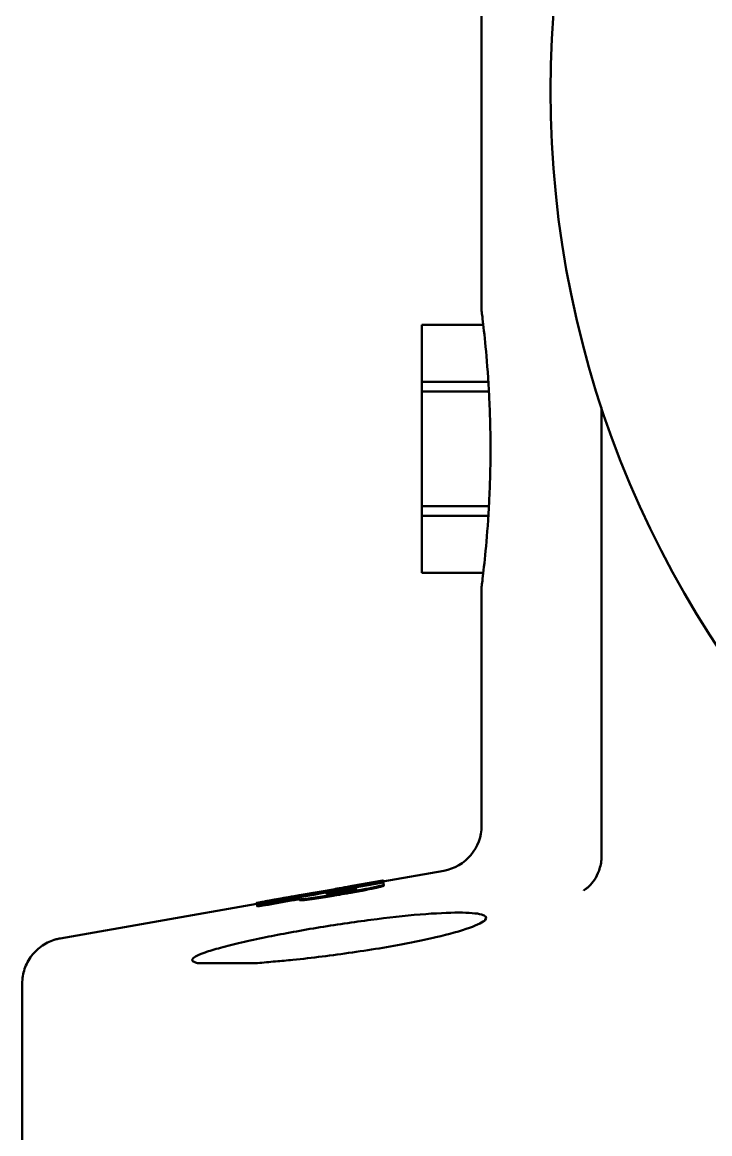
# Model space of a CAD drawing. Header units: millimetres. Extents: x 1510 to 10524, y 7125 to 13164.
# Drawn here: x 5073.93 to 5081.42, y 11275.1 to 11287.2 of the extents above; entities that cross this region are included whole.
import ezdxf

# ---------------------------------------------------------------- set-up
doc = ezdxf.new("R2010")
doc.units = ezdxf.units.MM
doc.header["$LTSCALE"] = 4
doc.layers.add('Visible (ISO)', color=7, linetype='Continuous', lineweight=50)

msp = doc.modelspace()

# ---------------------------------------------------------------- linework, layer by layer
at = {"layer": 'Visible (ISO)'}
for p, q in [((5078.935, 11290.004), (5078.935, 11284.054)), ((5078.285, 11283.282), (5078.285, 11283.904)), ((5078.953, 11283.904), (5078.285, 11283.904)), ((5078.285, 11283.282), (5079.008, 11283.282)), ((5078.285, 11283.177), (5078.285, 11283.282)), ((5079.014, 11283.177), (5078.285, 11283.177)), ((5078.285, 11281.931), (5078.285, 11283.177)), ((5080.24, 11278.119), (5080.24, 11283.004)), ((5078.285, 11281.931), (5079.014, 11281.931)), ((5078.285, 11281.826), (5078.285, 11281.931)), ((5079.008, 11281.826), (5078.285, 11281.826)), ((5078.285, 11281.203), (5078.285, 11281.826)), ((5078.285, 11281.203), (5078.953, 11281.203)), ((5078.935, 11281.054), (5078.935, 11278.452)), ((5078.522, 11277.959), (5077.859, 11277.843)), ((5080.204, 11277.94), (5080.204, 11277.94)), ((5077.657, 11277.817), (5077.336, 11277.76)), ((5077.757, 11277.834), (5077.757, 11277.835)), ((5077.857, 11277.852), (5077.858, 11277.849)), ((5077.859, 11277.843), (5077.858, 11277.849)), ((5077.859, 11277.843), (5077.86, 11277.835)), ((5077.861, 11277.83), (5077.86, 11277.835)), ((5077.865, 11277.852), (5077.866, 11277.844)), ((5077.022, 11277.705), (5076.708, 11277.65)), ((5077.023, 11277.705), (5077.022, 11277.705)), ((5077.022, 11277.705), (5077.022, 11277.705)), ((5077.336, 11277.76), (5077.336, 11277.76)), ((5077.336, 11277.76), (5077.336, 11277.76)), ((5077.359, 11277.694), (5077.357, 11277.704)), ((5077.471, 11277.713), (5077.469, 11277.723)), ((5077.572, 11277.762), (5077.571, 11277.768)), ((5077.87, 11277.798), (5077.869, 11277.807)), ((5076.488, 11277.601), (5074.348, 11277.223)), ((5076.488, 11277.6), (5076.486, 11277.61)), ((5076.486, 11277.607), (5076.486, 11277.61)), ((5076.488, 11277.597), (5076.486, 11277.607)), ((5076.488, 11277.597), (5076.488, 11277.6)), ((5076.491, 11277.598), (5076.488, 11277.597)), ((5076.492, 11277.593), (5076.49, 11277.602)), ((5076.492, 11277.581), (5076.49, 11277.591)), ((5076.492, 11277.591), (5076.491, 11277.595)), ((5076.494, 11277.57), (5076.492, 11277.58)), ((5076.601, 11277.63), (5076.601, 11277.631)), ((5076.952, 11277.65), (5076.95, 11277.66)), ((5076.954, 11277.639), (5076.952, 11277.649)), ((5076.496, 11276.954), (5076.496, 11276.954)), ((5073.935, 11276.731), (5073.935, 11272.754))]:
    msp.add_line(p, q, dxfattribs=at)
msp.add_circle((5090.685, 11286.454), 11, dxfattribs=at)
msp.add_arc((5078.435, 11278.452), 0.5, 280, 0, dxfattribs=at)
for centre, major_axis, ratio, start_param, end_param in [((5091.175, 11198.062), (-13.935, 79.683), 0.00004, 6.252149, 6.254375), ((5091.166, 11199.872), (-13.601, 77.929), 0.000048, 6.251405, 6.253681), ((5090.847, 11195.928), (-14.359, 81.683), 0.000018, 6.263361, 6.268537), ((5091.027, 11194.641), (-14.54, 82.97), 0.00003, 6.255861, 6.261026), ((5090.792, 11195.919), (-14.302, 81.683), 0.000018, 6.267354, 6.268537), ((5090.973, 11194.631), (-14.484, 82.97), 0.000029, 6.255861, 6.261026), ((5091.17, 11196.129), (-14.225, 81.564), 0.000054, 6.250524, 6.254975), ((5091.117, 11196.119), (-14.17, 81.564), 0.000053, 6.250524, 6.254975)]:
    msp.add_ellipse(centre, major_axis=major_axis, ratio=ratio, start_param=start_param, end_param=end_param, dxfattribs=at)
for points, knots in [([(5079.031, 11282.554), (5079.031, 11282.648), (5079.03, 11282.746), (5079.025, 11282.939), (5079.021, 11283.036), (5079.008, 11283.313), (5078.995, 11283.481), (5078.971, 11283.748), (5078.958, 11283.863), (5078.944, 11283.978), (5078.941, 11284.007), (5078.936, 11284.045), (5078.935, 11284.054), (5078.935, 11284.054)], [4.525546, 4.525546, 4.525546, 4.525546, 4.808394, 4.808394, 5.091242, 5.091242, 5.656938, 5.656938, 6.222629, 6.222629, 6.505474, 6.505474, 6.788319, 6.788319, 6.788319, 6.788319]), ([(5078.935, 11281.054), (5078.935, 11281.054), (5078.936, 11281.063), (5078.941, 11281.101), (5078.944, 11281.13), (5078.958, 11281.245), (5078.971, 11281.36), (5078.995, 11281.626), (5079.008, 11281.795), (5079.021, 11282.072), (5079.025, 11282.168), (5079.03, 11282.362), (5079.031, 11282.46), (5079.031, 11282.554)], [11.313866, 11.313866, 11.313866, 11.313866, 11.596711, 11.596711, 11.879556, 11.879556, 12.445247, 12.445247, 13.010943, 13.010943, 13.293791, 13.293791, 13.576639, 13.576639, 13.576639, 13.576639]), ([(5080.046, 11277.746), (5080.046, 11277.746), (5080.046, 11277.746), (5080.049, 11277.748), (5080.055, 11277.751), (5080.072, 11277.763), (5080.081, 11277.77), (5080.107, 11277.793), (5080.129, 11277.815), (5080.168, 11277.867), (5080.186, 11277.898), (5080.218, 11277.972), (5080.231, 11278.017), (5080.239, 11278.082), (5080.24, 11278.101), (5080.24, 11278.119)], [0.3469813, 0.3469813, 0.3469813, 0.3469813, 0.3851658, 0.3851658, 0.5100906, 0.5100906, 0.5948753, 0.5948753, 0.7363492, 0.7363492, 0.8677289, 0.8677289, 1.0228203, 1.0228203, 1.0853836, 1.0853836, 1.0853836, 1.0853836]), ([(5077.757, 11277.835), (5077.75, 11277.833), (5077.743, 11277.832), (5077.739, 11277.831), (5077.739, 11277.831), (5077.738, 11277.831), (5077.738, 11277.831), (5077.738, 11277.831), (5077.738, 11277.831), (5077.738, 11277.831), (5077.737, 11277.831), (5077.737, 11277.831), (5077.736, 11277.831), (5077.735, 11277.831), (5077.735, 11277.831), (5077.734, 11277.831), (5077.732, 11277.83), (5077.731, 11277.83), (5077.729, 11277.83), (5077.726, 11277.829), (5077.723, 11277.829), (5077.72, 11277.828), (5077.719, 11277.828), (5077.719, 11277.828), (5077.719, 11277.828), (5077.718, 11277.828), (5077.718, 11277.828), (5077.717, 11277.828), (5077.716, 11277.828), (5077.716, 11277.827), (5077.715, 11277.827), (5077.713, 11277.827), (5077.711, 11277.827), (5077.709, 11277.826), (5077.706, 11277.826), (5077.703, 11277.825), (5077.699, 11277.824), (5077.692, 11277.823), (5077.685, 11277.822), (5077.678, 11277.821), (5077.677, 11277.821), (5077.676, 11277.82), (5077.675, 11277.82), (5077.674, 11277.82), (5077.673, 11277.82), (5077.672, 11277.82), (5077.67, 11277.819), (5077.668, 11277.819), (5077.667, 11277.819), (5077.663, 11277.818), (5077.659, 11277.817), (5077.655, 11277.817), (5077.647, 11277.815), (5077.638, 11277.814), (5077.63, 11277.812), (5077.613, 11277.809), (5077.596, 11277.806), (5077.577, 11277.803), (5077.559, 11277.8), (5077.54, 11277.796), (5077.52, 11277.793), (5077.519, 11277.793), (5077.518, 11277.792), (5077.517, 11277.792), (5077.515, 11277.792), (5077.514, 11277.792), (5077.513, 11277.792), (5077.511, 11277.791), (5077.508, 11277.791), (5077.506, 11277.79), (5077.501, 11277.79), (5077.496, 11277.789), (5077.491, 11277.788), (5077.481, 11277.786), (5077.471, 11277.784), (5077.46, 11277.782), (5077.459, 11277.782), (5077.459, 11277.782), (5077.458, 11277.782), (5077.458, 11277.782), (5077.457, 11277.782), (5077.457, 11277.782), (5077.456, 11277.782), (5077.454, 11277.781), (5077.453, 11277.781), (5077.451, 11277.781), (5077.449, 11277.78), (5077.446, 11277.78), (5077.441, 11277.779), (5077.436, 11277.778), (5077.431, 11277.777), (5077.421, 11277.775), (5077.41, 11277.773), (5077.398, 11277.771), (5077.398, 11277.771), (5077.397, 11277.771), (5077.397, 11277.771), (5077.397, 11277.771), (5077.396, 11277.771), (5077.396, 11277.771), (5077.395, 11277.771), (5077.394, 11277.771), (5077.393, 11277.77), (5077.391, 11277.77), (5077.389, 11277.77), (5077.386, 11277.769), (5077.382, 11277.768), (5077.377, 11277.768), (5077.372, 11277.767), (5077.361, 11277.765), (5077.349, 11277.763), (5077.336, 11277.76)], [0, 0, 0, 0, 0.0625, 0.0625, 0.0625, 0.064453, 0.064453, 0.064453, 0.066406, 0.066406, 0.066406, 0.070312, 0.070312, 0.070312, 0.078125, 0.078125, 0.078125, 0.09375, 0.09375, 0.09375, 0.125, 0.125, 0.125, 0.128906, 0.128906, 0.128906, 0.132812, 0.132812, 0.132812, 0.140625, 0.140625, 0.140625, 0.15625, 0.15625, 0.15625, 0.1875, 0.1875, 0.1875, 0.25, 0.25, 0.25, 0.257812, 0.257812, 0.257812, 0.265625, 0.265625, 0.265625, 0.28125, 0.28125, 0.28125, 0.3125, 0.3125, 0.3125, 0.375, 0.375, 0.375, 0.5, 0.5, 0.5, 0.625, 0.625, 0.625, 0.632812, 0.632812, 0.632812, 0.640625, 0.640625, 0.640625, 0.65625, 0.65625, 0.65625, 0.6875, 0.6875, 0.6875, 0.75, 0.75, 0.75, 0.753906, 0.753906, 0.753906, 0.757812, 0.757812, 0.757812, 0.765625, 0.765625, 0.765625, 0.78125, 0.78125, 0.78125, 0.8125, 0.8125, 0.8125, 0.875, 0.875, 0.875, 0.878906, 0.878906, 0.878906, 0.882812, 0.882812, 0.882812, 0.890625, 0.890625, 0.890625, 0.90625, 0.90625, 0.90625, 0.9375, 0.9375, 0.9375, 1, 1, 1, 1]), ([(5077.843, 11277.849), (5077.842, 11277.849), (5077.841, 11277.849), (5077.84, 11277.849), (5077.838, 11277.848), (5077.835, 11277.848), (5077.831, 11277.847), (5077.825, 11277.846), (5077.817, 11277.845), (5077.809, 11277.843), (5077.808, 11277.843), (5077.808, 11277.843), (5077.808, 11277.843), (5077.808, 11277.843), (5077.808, 11277.843), (5077.807, 11277.843), (5077.807, 11277.843), (5077.806, 11277.843), (5077.806, 11277.843), (5077.805, 11277.843), (5077.804, 11277.843), (5077.803, 11277.843), (5077.801, 11277.842), (5077.799, 11277.842), (5077.797, 11277.842), (5077.793, 11277.841), (5077.789, 11277.84), (5077.784, 11277.839), (5077.783, 11277.839), (5077.783, 11277.839), (5077.783, 11277.839), (5077.783, 11277.839), (5077.783, 11277.839), (5077.783, 11277.839), (5077.782, 11277.839), (5077.782, 11277.839), (5077.781, 11277.839), (5077.78, 11277.839), (5077.779, 11277.838), (5077.778, 11277.838), (5077.777, 11277.838), (5077.774, 11277.838), (5077.772, 11277.837), (5077.768, 11277.836), (5077.763, 11277.836), (5077.757, 11277.835)], [0.7702485, 0.7702485, 0.7702485, 0.7702485, 0.78125, 0.78125, 0.78125, 0.8125, 0.8125, 0.8125, 0.875, 0.875, 0.875, 0.8769531, 0.8769531, 0.8769531, 0.8789062, 0.8789062, 0.8789062, 0.8828125, 0.8828125, 0.8828125, 0.890625, 0.890625, 0.890625, 0.90625, 0.90625, 0.90625, 0.9375, 0.9375, 0.9375, 0.9394531, 0.9394531, 0.9394531, 0.9414062, 0.9414062, 0.9414062, 0.9453125, 0.9453125, 0.9453125, 0.953125, 0.953125, 0.953125, 0.96875, 0.96875, 0.96875, 1, 1, 1, 1]), ([(5077.865, 11277.852), (5077.865, 11277.852), (5077.865, 11277.852), (5077.864, 11277.852), (5077.864, 11277.852), (5077.864, 11277.852), (5077.864, 11277.852), (5077.864, 11277.852), (5077.864, 11277.852), (5077.863, 11277.852), (5077.863, 11277.852), (5077.863, 11277.852), (5077.862, 11277.852), (5077.861, 11277.852), (5077.86, 11277.852), (5077.859, 11277.852), (5077.858, 11277.851), (5077.858, 11277.851), (5077.857, 11277.851)], [0.5943345, 0.5943345, 0.5943345, 0.5943345, 0.625, 0.625, 0.625, 0.6328125, 0.6328125, 0.6328125, 0.640625, 0.640625, 0.640625, 0.65625, 0.65625, 0.65625, 0.6875, 0.6875, 0.6875, 0.6981885, 0.6981885, 0.6981885, 0.6981885]), ([(5077.865, 11277.831), (5077.865, 11277.828), (5077.866, 11277.824), (5077.867, 11277.816), (5077.868, 11277.812), (5077.869, 11277.807)], [-0.8036452, -0.8036452, -0.8036452, -0.8036452, -0.4022059, -0.4022059, 0, 0, 0, 0]), ([(5077.022, 11277.705), (5077.008, 11277.703), (5076.998, 11277.701), (5076.991, 11277.7), (5076.991, 11277.7), (5076.99, 11277.699), (5076.99, 11277.699), (5076.99, 11277.699), (5076.989, 11277.699), (5076.989, 11277.699), (5076.988, 11277.699), (5076.987, 11277.699), (5076.987, 11277.699), (5076.985, 11277.699), (5076.984, 11277.698), (5076.983, 11277.698), (5076.98, 11277.698), (5076.977, 11277.697), (5076.975, 11277.697), (5076.969, 11277.696), (5076.964, 11277.695), (5076.96, 11277.694), (5076.959, 11277.694), (5076.959, 11277.694), (5076.959, 11277.694), (5076.958, 11277.694), (5076.958, 11277.694), (5076.958, 11277.694), (5076.957, 11277.694), (5076.956, 11277.693), (5076.956, 11277.693), (5076.954, 11277.693), (5076.953, 11277.693), (5076.952, 11277.693), (5076.949, 11277.692), (5076.946, 11277.692), (5076.943, 11277.691), (5076.938, 11277.69), (5076.933, 11277.689), (5076.928, 11277.688), (5076.917, 11277.687), (5076.907, 11277.685), (5076.898, 11277.683), (5076.897, 11277.683), (5076.895, 11277.683), (5076.894, 11277.682), (5076.893, 11277.682), (5076.891, 11277.682), (5076.89, 11277.682), (5076.887, 11277.681), (5076.885, 11277.681), (5076.882, 11277.68), (5076.877, 11277.68), (5076.872, 11277.679), (5076.867, 11277.678), (5076.857, 11277.676), (5076.847, 11277.674), (5076.837, 11277.673), (5076.818, 11277.669), (5076.799, 11277.666), (5076.781, 11277.663), (5076.763, 11277.659), (5076.745, 11277.656), (5076.729, 11277.653), (5076.728, 11277.653), (5076.727, 11277.653), (5076.726, 11277.653), (5076.725, 11277.653), (5076.724, 11277.653), (5076.724, 11277.652), (5076.722, 11277.652), (5076.72, 11277.652), (5076.718, 11277.651), (5076.714, 11277.651), (5076.71, 11277.65), (5076.706, 11277.649), (5076.699, 11277.648), (5076.691, 11277.647), (5076.683, 11277.645), (5076.683, 11277.645), (5076.682, 11277.645), (5076.682, 11277.645), (5076.681, 11277.645), (5076.681, 11277.645), (5076.681, 11277.645), (5076.68, 11277.645), (5076.679, 11277.645), (5076.678, 11277.645), (5076.677, 11277.644), (5076.675, 11277.644), (5076.673, 11277.644), (5076.67, 11277.643), (5076.666, 11277.642), (5076.663, 11277.642), (5076.656, 11277.641), (5076.649, 11277.639), (5076.641, 11277.638), (5076.64, 11277.638), (5076.64, 11277.638), (5076.64, 11277.638), (5076.64, 11277.638), (5076.64, 11277.638), (5076.639, 11277.638), (5076.639, 11277.638), (5076.638, 11277.637), (5076.638, 11277.637), (5076.637, 11277.637), (5076.635, 11277.637), (5076.634, 11277.637), (5076.631, 11277.636), (5076.628, 11277.636), (5076.625, 11277.635), (5076.618, 11277.634), (5076.61, 11277.632), (5076.601, 11277.631)], [0, 0, 0, 0, 0.0625, 0.0625, 0.0625, 0.0644531, 0.0644531, 0.0644531, 0.0664062, 0.0664062, 0.0664062, 0.0703125, 0.0703125, 0.0703125, 0.078125, 0.078125, 0.078125, 0.09375, 0.09375, 0.09375, 0.125, 0.125, 0.125, 0.1269531, 0.1269531, 0.1269531, 0.1289062, 0.1289062, 0.1289062, 0.1328125, 0.1328125, 0.1328125, 0.140625, 0.140625, 0.140625, 0.15625, 0.15625, 0.15625, 0.1875, 0.1875, 0.1875, 0.25, 0.25, 0.25, 0.2578125, 0.2578125, 0.2578125, 0.265625, 0.265625, 0.265625, 0.28125, 0.28125, 0.28125, 0.3125, 0.3125, 0.3125, 0.375, 0.375, 0.375, 0.5, 0.5, 0.5, 0.625, 0.625, 0.625, 0.6328125, 0.6328125, 0.6328125, 0.640625, 0.640625, 0.640625, 0.65625, 0.65625, 0.65625, 0.6875, 0.6875, 0.6875, 0.75, 0.75, 0.75, 0.7539062, 0.7539062, 0.7539062, 0.7578125, 0.7578125, 0.7578125, 0.765625, 0.765625, 0.765625, 0.78125, 0.78125, 0.78125, 0.8125, 0.8125, 0.8125, 0.875, 0.875, 0.875, 0.8789062, 0.8789062, 0.8789062, 0.8828125, 0.8828125, 0.8828125, 0.890625, 0.890625, 0.890625, 0.90625, 0.90625, 0.90625, 0.9375, 0.9375, 0.9375, 1, 1, 1, 1]), ([(5077.357, 11277.704), (5077.339, 11277.701), (5077.326, 11277.699), (5077.318, 11277.697), (5077.317, 11277.697), (5077.316, 11277.697), (5077.315, 11277.697), (5077.311, 11277.696), (5077.309, 11277.696), (5077.304, 11277.695), (5077.3, 11277.694), (5077.291, 11277.693), (5077.284, 11277.692), (5077.278, 11277.691), (5077.277, 11277.691), (5077.276, 11277.69), (5077.275, 11277.69), (5077.272, 11277.69), (5077.271, 11277.69), (5077.266, 11277.689), (5077.263, 11277.688), (5077.253, 11277.687), (5077.247, 11277.686), (5077.228, 11277.683), (5077.216, 11277.681), (5077.2, 11277.678), (5077.198, 11277.678), (5077.192, 11277.677), (5077.189, 11277.676), (5077.18, 11277.675), (5077.174, 11277.674), (5077.156, 11277.672), (5077.145, 11277.67), (5077.128, 11277.667), (5077.123, 11277.667), (5077.112, 11277.665), (5077.107, 11277.664), (5077.091, 11277.662), (5077.081, 11277.661), (5077.069, 11277.659), (5077.067, 11277.659), (5077.062, 11277.658), (5077.06, 11277.658), (5077.053, 11277.657), (5077.048, 11277.656), (5077.035, 11277.655), (5077.028, 11277.654), (5077.017, 11277.652), (5077.013, 11277.652), (5077.007, 11277.651), (5077.003, 11277.651), (5076.994, 11277.65), (5076.989, 11277.649), (5076.984, 11277.649), (5076.984, 11277.649), (5076.984, 11277.649), (5076.983, 11277.649), (5076.983, 11277.649), (5076.982, 11277.649), (5076.981, 11277.649), (5076.98, 11277.649), (5076.977, 11277.649), (5076.975, 11277.649), (5076.97, 11277.648), (5076.967, 11277.648), (5076.964, 11277.648), (5076.964, 11277.648), (5076.964, 11277.648), (5076.964, 11277.648), (5076.964, 11277.648), (5076.963, 11277.648), (5076.963, 11277.648), (5076.962, 11277.648), (5076.962, 11277.648), (5076.96, 11277.648), (5076.959, 11277.648), (5076.958, 11277.648), (5076.958, 11277.648), (5076.958, 11277.648), (5076.958, 11277.648), (5076.958, 11277.648), (5076.958, 11277.648), (5076.957, 11277.648), (5076.957, 11277.649), (5076.957, 11277.649), (5076.956, 11277.649), (5076.956, 11277.649), (5076.955, 11277.649), (5076.954, 11277.649), (5076.952, 11277.649), (5076.952, 11277.649)], [0, 0, 0, 0, 0.0625, 0.0625, 0.063476, 0.063476, 0.066406, 0.070312, 0.078125, 0.078125, 0.09375, 0.09375, 0.125, 0.125, 0.128906, 0.128906, 0.132812, 0.132812, 0.140625, 0.140625, 0.15625, 0.15625, 0.1875, 0.1875, 0.249999, 0.249999, 0.265624, 0.265624, 0.281249, 0.281249, 0.312499, 0.312499, 0.374999, 0.374999, 0.406249, 0.406249, 0.437499, 0.437499, 0.499999, 0.499999, 0.515624, 0.515624, 0.531249, 0.531249, 0.562499, 0.562499, 0.624999, 0.624999, 0.656248, 0.656248, 0.687498, 0.687498, 0.749998, 0.749998, 0.753904, 0.753904, 0.757811, 0.757811, 0.765623, 0.765623, 0.781248, 0.781248, 0.812498, 0.812498, 0.874998, 0.874998, 0.876951, 0.876951, 0.878904, 0.88281, 0.88281, 0.890623, 0.890623, 0.906248, 0.906248, 0.937498, 0.937498, 0.938474, 0.938474, 0.939451, 0.941404, 0.941404, 0.94531, 0.94531, 0.953123, 0.953123, 0.968748, 0.968748, 0.999998, 1, 1, 1, 1]), ([(5077.41, 11277.729), (5077.407, 11277.728), (5077.404, 11277.728), (5077.401, 11277.727), (5077.4, 11277.727), (5077.399, 11277.727), (5077.398, 11277.727), (5077.397, 11277.727), (5077.397, 11277.727), (5077.396, 11277.727), (5077.396, 11277.726), (5077.395, 11277.726), (5077.395, 11277.726), (5077.395, 11277.726), (5077.394, 11277.726), (5077.394, 11277.726), (5077.393, 11277.726), (5077.393, 11277.726), (5077.393, 11277.726), (5077.392, 11277.726), (5077.391, 11277.726), (5077.391, 11277.726), (5077.389, 11277.725), (5077.388, 11277.725), (5077.387, 11277.725), (5077.385, 11277.725), (5077.384, 11277.724), (5077.383, 11277.724), (5077.382, 11277.724), (5077.38, 11277.724), (5077.379, 11277.724), (5077.379, 11277.724), (5077.378, 11277.723), (5077.377, 11277.723), (5077.377, 11277.723), (5077.376, 11277.723), (5077.375, 11277.723), (5077.374, 11277.723), (5077.373, 11277.723), (5077.371, 11277.722), (5077.369, 11277.722), (5077.366, 11277.721), (5077.364, 11277.721), (5077.358, 11277.72), (5077.353, 11277.719), (5077.348, 11277.719), (5077.338, 11277.717), (5077.329, 11277.716), (5077.319, 11277.714), (5077.315, 11277.713), (5077.31, 11277.713), (5077.306, 11277.712), (5077.302, 11277.712), (5077.298, 11277.711), (5077.295, 11277.711), (5077.291, 11277.71), (5077.288, 11277.71), (5077.285, 11277.709), (5077.283, 11277.709), (5077.282, 11277.709), (5077.28, 11277.709), (5077.279, 11277.709), (5077.279, 11277.708), (5077.278, 11277.708), (5077.277, 11277.708), (5077.277, 11277.708), (5077.276, 11277.708), (5077.276, 11277.708), (5077.275, 11277.708), (5077.275, 11277.708), (5077.275, 11277.708), (5077.275, 11277.708), (5077.274, 11277.708), (5077.274, 11277.708), (5077.273, 11277.708), (5077.273, 11277.708), (5077.271, 11277.708), (5077.27, 11277.707), (5077.269, 11277.707), (5077.268, 11277.707), (5077.267, 11277.707), (5077.266, 11277.707), (5077.266, 11277.707), (5077.265, 11277.707), (5077.265, 11277.707), (5077.264, 11277.707), (5077.264, 11277.707), (5077.264, 11277.707), (5077.264, 11277.707), (5077.263, 11277.707), (5077.263, 11277.707), (5077.263, 11277.707), (5077.263, 11277.707), (5077.262, 11277.707), (5077.262, 11277.707), (5077.262, 11277.707), (5077.262, 11277.707), (5077.262, 11277.707), (5077.261, 11277.707), (5077.261, 11277.707), (5077.26, 11277.707), (5077.259, 11277.707), (5077.258, 11277.706), (5077.258, 11277.706), (5077.257, 11277.706), (5077.256, 11277.706), (5077.256, 11277.706), (5077.255, 11277.706), (5077.255, 11277.706), (5077.255, 11277.706), (5077.255, 11277.706), (5077.255, 11277.706), (5077.254, 11277.706), (5077.254, 11277.706), (5077.254, 11277.706), (5077.254, 11277.706), (5077.254, 11277.706), (5077.254, 11277.706), (5077.254, 11277.706), (5077.254, 11277.706), (5077.254, 11277.706), (5077.254, 11277.706), (5077.253, 11277.706), (5077.253, 11277.706), (5077.253, 11277.706), (5077.253, 11277.706), (5077.253, 11277.706), (5077.252, 11277.706), (5077.252, 11277.706), (5077.251, 11277.706), (5077.25, 11277.706), (5077.248, 11277.706), (5077.247, 11277.706)], [0, 0, 0, 0, 0.03125, 0.03125, 0.03125, 0.046875, 0.046875, 0.046875, 0.054687, 0.054687, 0.054687, 0.0625, 0.0625, 0.0625, 0.065015, 0.065015, 0.065015, 0.067895, 0.067895, 0.067895, 0.075185, 0.075185, 0.075185, 0.093714, 0.093714, 0.093714, 0.109375, 0.109375, 0.109375, 0.125, 0.125, 0.125, 0.132169, 0.132169, 0.132169, 0.139477, 0.139477, 0.139477, 0.154484, 0.154484, 0.154484, 0.185792, 0.185792, 0.185792, 0.25, 0.25, 0.25, 0.375, 0.375, 0.375, 0.437095, 0.437095, 0.437095, 0.5, 0.5, 0.5, 0.5625, 0.5625, 0.5625, 0.59375, 0.59375, 0.59375, 0.609375, 0.609375, 0.609375, 0.625, 0.625, 0.625, 0.633368, 0.633368, 0.633368, 0.641416, 0.641416, 0.641416, 0.65693, 0.65693, 0.65693, 0.6875, 0.6875, 0.6875, 0.71875, 0.71875, 0.71875, 0.734375, 0.734375, 0.734375, 0.742188, 0.742188, 0.742188, 0.75, 0.75, 0.75, 0.758942, 0.758942, 0.758942, 0.767181, 0.767181, 0.767181, 0.782547, 0.782547, 0.782547, 0.8125, 0.8125, 0.8125, 0.84375, 0.84375, 0.84375, 0.859375, 0.859375, 0.859375, 0.867187, 0.867187, 0.867187, 0.871094, 0.871094, 0.871094, 0.875, 0.875, 0.875, 0.886992, 0.886992, 0.886992, 0.896995, 0.896995, 0.896995, 0.914129, 0.914129, 0.914129, 0.94348, 0.94348, 0.94348, 1, 1, 1, 1]), ([(5077.572, 11277.762), (5077.572, 11277.762), (5077.572, 11277.762), (5077.572, 11277.762), (5077.571, 11277.762), (5077.571, 11277.762), (5077.571, 11277.762), (5077.571, 11277.762), (5077.571, 11277.762), (5077.571, 11277.762), (5077.571, 11277.762), (5077.571, 11277.762), (5077.571, 11277.762), (5077.571, 11277.762), (5077.571, 11277.762), (5077.571, 11277.762), (5077.571, 11277.762), (5077.571, 11277.762), (5077.571, 11277.762), (5077.571, 11277.762), (5077.571, 11277.762), (5077.571, 11277.762), (5077.571, 11277.761), (5077.57, 11277.761), (5077.57, 11277.761), (5077.57, 11277.761), (5077.57, 11277.761), (5077.57, 11277.761), (5077.57, 11277.761), (5077.569, 11277.761), (5077.569, 11277.761), (5077.569, 11277.761), (5077.569, 11277.761), (5077.569, 11277.761), (5077.569, 11277.761), (5077.569, 11277.761), (5077.569, 11277.761), (5077.568, 11277.761), (5077.568, 11277.76), (5077.568, 11277.76), (5077.567, 11277.76), (5077.566, 11277.76), (5077.566, 11277.76), (5077.564, 11277.759), (5077.563, 11277.759), (5077.56, 11277.758), (5077.556, 11277.757), (5077.552, 11277.756), (5077.546, 11277.755), (5077.543, 11277.754), (5077.539, 11277.753), (5077.536, 11277.753), (5077.533, 11277.752), (5077.529, 11277.751), (5077.525, 11277.75), (5077.522, 11277.75), (5077.518, 11277.749), (5077.514, 11277.748), (5077.512, 11277.748), (5077.509, 11277.747), (5077.507, 11277.747), (5077.506, 11277.747), (5077.505, 11277.746), (5077.504, 11277.746), (5077.503, 11277.746), (5077.502, 11277.746), (5077.501, 11277.746), (5077.5, 11277.745), (5077.5, 11277.745), (5077.499, 11277.745), (5077.499, 11277.745), (5077.498, 11277.745), (5077.497, 11277.745), (5077.496, 11277.745), (5077.495, 11277.745), (5077.494, 11277.744), (5077.492, 11277.744), (5077.49, 11277.743), (5077.487, 11277.743), (5077.485, 11277.743), (5077.483, 11277.742), (5077.48, 11277.742), (5077.479, 11277.741), (5077.478, 11277.741), (5077.476, 11277.741), (5077.476, 11277.741), (5077.475, 11277.741), (5077.474, 11277.741), (5077.474, 11277.74), (5077.473, 11277.74), (5077.472, 11277.74), (5077.472, 11277.74), (5077.471, 11277.74), (5077.471, 11277.74), (5077.47, 11277.74), (5077.47, 11277.74), (5077.469, 11277.74), (5077.468, 11277.739), (5077.467, 11277.739), (5077.466, 11277.739), (5077.463, 11277.739), (5077.461, 11277.738), (5077.458, 11277.738), (5077.456, 11277.737), (5077.453, 11277.737), (5077.45, 11277.736), (5077.449, 11277.736), (5077.448, 11277.736), (5077.446, 11277.735), (5077.445, 11277.735), (5077.444, 11277.735), (5077.443, 11277.735), (5077.443, 11277.735), (5077.442, 11277.735), (5077.442, 11277.735), (5077.441, 11277.735), (5077.441, 11277.735), (5077.441, 11277.734), (5077.44, 11277.734), (5077.44, 11277.734), (5077.439, 11277.734), (5077.438, 11277.734), (5077.437, 11277.734), (5077.436, 11277.734), (5077.434, 11277.733), (5077.432, 11277.733), (5077.429, 11277.732), (5077.424, 11277.731), (5077.417, 11277.73), (5077.41, 11277.729)], [0, 0, 0, 0, 0.03125, 0.03125, 0.03125, 0.046875, 0.046875, 0.046875, 0.054687, 0.054687, 0.054687, 0.0625, 0.0625, 0.0625, 0.065077, 0.065077, 0.065077, 0.068019, 0.068019, 0.068019, 0.075395, 0.075395, 0.075395, 0.093739, 0.093739, 0.093739, 0.109375, 0.109375, 0.109375, 0.125, 0.125, 0.125, 0.132156, 0.132156, 0.132156, 0.139455, 0.139455, 0.139455, 0.154457, 0.154457, 0.154457, 0.185786, 0.185786, 0.185786, 0.25, 0.25, 0.25, 0.375, 0.375, 0.375, 0.437069, 0.437069, 0.437069, 0.5, 0.5, 0.5, 0.5625, 0.5625, 0.5625, 0.59375, 0.59375, 0.59375, 0.609375, 0.609375, 0.609375, 0.625, 0.625, 0.625, 0.633389, 0.633389, 0.633389, 0.641448, 0.641448, 0.641448, 0.656966, 0.656966, 0.656966, 0.687535, 0.687535, 0.687535, 0.71875, 0.71875, 0.71875, 0.734375, 0.734375, 0.734375, 0.742188, 0.742188, 0.742188, 0.75, 0.75, 0.75, 0.758974, 0.758974, 0.758974, 0.767227, 0.767227, 0.767227, 0.782596, 0.782596, 0.782596, 0.8125, 0.8125, 0.8125, 0.84375, 0.84375, 0.84375, 0.859375, 0.859375, 0.859375, 0.871094, 0.871094, 0.871094, 0.875, 0.875, 0.875, 0.886767, 0.886767, 0.886767, 0.896696, 0.896696, 0.896696, 0.913814, 0.913814, 0.913814, 0.943275, 0.943275, 0.943275, 1, 1, 1, 1]), ([(5077.869, 11277.807), (5077.868, 11277.807), (5077.867, 11277.806), (5077.866, 11277.805), (5077.866, 11277.805), (5077.866, 11277.805), (5077.866, 11277.805), (5077.866, 11277.805), (5077.866, 11277.805), (5077.866, 11277.805), (5077.865, 11277.805), (5077.865, 11277.805), (5077.865, 11277.805), (5077.865, 11277.805), (5077.865, 11277.805), (5077.865, 11277.805), (5077.864, 11277.805), (5077.864, 11277.805), (5077.864, 11277.804), (5077.863, 11277.804), (5077.862, 11277.804), (5077.861, 11277.803), (5077.861, 11277.803), (5077.861, 11277.803), (5077.861, 11277.803), (5077.861, 11277.803), (5077.86, 11277.803), (5077.86, 11277.803), (5077.86, 11277.803), (5077.86, 11277.803), (5077.859, 11277.803), (5077.859, 11277.802), (5077.858, 11277.802), (5077.857, 11277.802), (5077.856, 11277.801), (5077.854, 11277.801), (5077.853, 11277.8), (5077.849, 11277.799), (5077.845, 11277.798), (5077.84, 11277.797), (5077.837, 11277.796), (5077.835, 11277.795), (5077.832, 11277.795), (5077.829, 11277.794), (5077.826, 11277.793), (5077.823, 11277.793), (5077.817, 11277.791), (5077.81, 11277.789), (5077.803, 11277.788), (5077.799, 11277.787), (5077.795, 11277.786), (5077.791, 11277.785), (5077.788, 11277.784), (5077.783, 11277.783), (5077.779, 11277.782), (5077.771, 11277.781), (5077.762, 11277.779), (5077.753, 11277.777), (5077.75, 11277.776), (5077.748, 11277.776), (5077.746, 11277.775), (5077.743, 11277.775), (5077.741, 11277.774), (5077.738, 11277.774), (5077.733, 11277.773), (5077.728, 11277.772), (5077.723, 11277.771), (5077.713, 11277.768), (5077.703, 11277.766), (5077.692, 11277.764), (5077.69, 11277.764), (5077.687, 11277.763), (5077.684, 11277.763), (5077.681, 11277.762), (5077.678, 11277.762), (5077.676, 11277.761), (5077.67, 11277.76), (5077.664, 11277.759), (5077.658, 11277.758), (5077.647, 11277.755), (5077.635, 11277.753), (5077.623, 11277.751), (5077.622, 11277.751), (5077.622, 11277.751), (5077.621, 11277.751), (5077.62, 11277.75), (5077.62, 11277.75), (5077.619, 11277.75), (5077.618, 11277.75), (5077.616, 11277.75), (5077.615, 11277.749), (5077.612, 11277.749), (5077.609, 11277.748), (5077.606, 11277.748), (5077.6, 11277.747), (5077.594, 11277.746), (5077.588, 11277.745), (5077.576, 11277.742), (5077.562, 11277.74), (5077.548, 11277.737), (5077.547, 11277.737), (5077.547, 11277.737), (5077.547, 11277.737), (5077.546, 11277.737), (5077.546, 11277.737), (5077.546, 11277.737), (5077.545, 11277.737), (5077.544, 11277.737), (5077.543, 11277.736), (5077.542, 11277.736), (5077.54, 11277.736), (5077.539, 11277.736), (5077.536, 11277.735), (5077.533, 11277.735), (5077.529, 11277.734), (5077.523, 11277.733), (5077.516, 11277.732), (5077.509, 11277.73), (5077.508, 11277.73), (5077.508, 11277.73), (5077.507, 11277.73), (5077.506, 11277.73), (5077.506, 11277.73), (5077.505, 11277.73), (5077.504, 11277.729), (5077.503, 11277.729), (5077.501, 11277.729), (5077.499, 11277.728), (5077.496, 11277.728), (5077.492, 11277.727), (5077.486, 11277.726), (5077.478, 11277.725), (5077.469, 11277.723)], [0, 0, 0, 0, 0.0625, 0.0625, 0.0625, 0.064453, 0.064453, 0.064453, 0.066406, 0.066406, 0.066406, 0.070312, 0.070312, 0.070312, 0.078125, 0.078125, 0.078125, 0.09375, 0.09375, 0.09375, 0.125, 0.125, 0.125, 0.128906, 0.128906, 0.128906, 0.132812, 0.132812, 0.132812, 0.140625, 0.140625, 0.140625, 0.15625, 0.15625, 0.15625, 0.1875, 0.1875, 0.1875, 0.25, 0.25, 0.25, 0.28125, 0.28125, 0.28125, 0.3125, 0.3125, 0.3125, 0.375, 0.375, 0.375, 0.40625, 0.40625, 0.40625, 0.4375, 0.4375, 0.4375, 0.5, 0.5, 0.5, 0.515625, 0.515625, 0.515625, 0.53125, 0.53125, 0.53125, 0.5625, 0.5625, 0.5625, 0.625, 0.625, 0.625, 0.640625, 0.640625, 0.640625, 0.65625, 0.65625, 0.65625, 0.6875, 0.6875, 0.6875, 0.75, 0.75, 0.75, 0.753906, 0.753906, 0.753906, 0.757812, 0.757812, 0.757812, 0.765625, 0.765625, 0.765625, 0.78125, 0.78125, 0.78125, 0.8125, 0.8125, 0.8125, 0.875, 0.875, 0.875, 0.876953, 0.876953, 0.876953, 0.878906, 0.878906, 0.878906, 0.882812, 0.882812, 0.882812, 0.890625, 0.890625, 0.890625, 0.90625, 0.90625, 0.90625, 0.9375, 0.9375, 0.9375, 0.941406, 0.941406, 0.941406, 0.945312, 0.945312, 0.945312, 0.953125, 0.953125, 0.953125, 0.96875, 0.96875, 0.96875, 1, 1, 1, 1]), ([(5077.87, 11277.798), (5077.869, 11277.797), (5077.868, 11277.796), (5077.868, 11277.796), (5077.868, 11277.796), (5077.867, 11277.796), (5077.867, 11277.796), (5077.867, 11277.796), (5077.867, 11277.795), (5077.867, 11277.795), (5077.867, 11277.795), (5077.867, 11277.795), (5077.867, 11277.795), (5077.867, 11277.795), (5077.867, 11277.795), (5077.867, 11277.795), (5077.867, 11277.795), (5077.867, 11277.795), (5077.867, 11277.795), (5077.866, 11277.795), (5077.866, 11277.795), (5077.866, 11277.795), (5077.866, 11277.795), (5077.866, 11277.795), (5077.866, 11277.795), (5077.866, 11277.795), (5077.866, 11277.795), (5077.865, 11277.794), (5077.865, 11277.794), (5077.864, 11277.794), (5077.863, 11277.793), (5077.863, 11277.793), (5077.863, 11277.793), (5077.862, 11277.793), (5077.862, 11277.793), (5077.862, 11277.793), (5077.862, 11277.793), (5077.862, 11277.793), (5077.861, 11277.793), (5077.861, 11277.793), (5077.86, 11277.792), (5077.86, 11277.792), (5077.859, 11277.792), (5077.858, 11277.792), (5077.856, 11277.791), (5077.854, 11277.79), (5077.851, 11277.789), (5077.846, 11277.788), (5077.842, 11277.787), (5077.839, 11277.786), (5077.837, 11277.786), (5077.834, 11277.785), (5077.831, 11277.784), (5077.828, 11277.783), (5077.825, 11277.783), (5077.819, 11277.781), (5077.812, 11277.78), (5077.805, 11277.778), (5077.801, 11277.777), (5077.797, 11277.776), (5077.793, 11277.775), (5077.789, 11277.774), (5077.785, 11277.773), (5077.781, 11277.773), (5077.777, 11277.772), (5077.773, 11277.771), (5077.768, 11277.77), (5077.764, 11277.769), (5077.759, 11277.768), (5077.754, 11277.767), (5077.752, 11277.766), (5077.75, 11277.766), (5077.747, 11277.765), (5077.745, 11277.765), (5077.742, 11277.764), (5077.74, 11277.764), (5077.735, 11277.763), (5077.73, 11277.762), (5077.725, 11277.761), (5077.715, 11277.759), (5077.705, 11277.757), (5077.694, 11277.754), (5077.694, 11277.754), (5077.693, 11277.754), (5077.693, 11277.754), (5077.691, 11277.754), (5077.688, 11277.753), (5077.686, 11277.753), (5077.683, 11277.752), (5077.68, 11277.752), (5077.677, 11277.751), (5077.672, 11277.75), (5077.666, 11277.749), (5077.66, 11277.748), (5077.654, 11277.747), (5077.648, 11277.746), (5077.642, 11277.744), (5077.637, 11277.743), (5077.63, 11277.742), (5077.625, 11277.741), (5077.624, 11277.741), (5077.623, 11277.741), (5077.623, 11277.741), (5077.622, 11277.741), (5077.621, 11277.74), (5077.621, 11277.74), (5077.619, 11277.74), (5077.618, 11277.74), (5077.617, 11277.74), (5077.614, 11277.739), (5077.611, 11277.739), (5077.608, 11277.738), (5077.602, 11277.737), (5077.596, 11277.736), (5077.59, 11277.735), (5077.584, 11277.734), (5077.577, 11277.732), (5077.57, 11277.731), (5077.567, 11277.73), (5077.563, 11277.73), (5077.559, 11277.729), (5077.556, 11277.729), (5077.554, 11277.728), (5077.551, 11277.728), (5077.551, 11277.728), (5077.55, 11277.727), (5077.549, 11277.727), (5077.549, 11277.727), (5077.549, 11277.727), (5077.548, 11277.727), (5077.548, 11277.727), (5077.548, 11277.727), (5077.547, 11277.727), (5077.547, 11277.727), (5077.546, 11277.727), (5077.545, 11277.727), (5077.544, 11277.726), (5077.542, 11277.726), (5077.541, 11277.726), (5077.538, 11277.725), (5077.535, 11277.725), (5077.531, 11277.724), (5077.525, 11277.723), (5077.518, 11277.722), (5077.51, 11277.72), (5077.509, 11277.72), (5077.509, 11277.72), (5077.509, 11277.72), (5077.508, 11277.72), (5077.508, 11277.72), (5077.507, 11277.72), (5077.506, 11277.72), (5077.504, 11277.719), (5077.503, 11277.719), (5077.5, 11277.719), (5077.497, 11277.718), (5077.494, 11277.718), (5077.487, 11277.716), (5077.479, 11277.715), (5077.471, 11277.713)], [0, 0, 0, 0, 0.056156, 0.056156, 0.056156, 0.058339, 0.058339, 0.058339, 0.060628, 0.060628, 0.060628, 0.0625, 0.0625, 0.0625, 0.065534, 0.065534, 0.065534, 0.075924, 0.075924, 0.075924, 0.078125, 0.078125, 0.078125, 0.082031, 0.082031, 0.082031, 0.093744, 0.093744, 0.093744, 0.125, 0.125, 0.125, 0.128525, 0.128525, 0.128525, 0.132133, 0.132133, 0.132133, 0.139584, 0.139584, 0.139584, 0.155272, 0.155272, 0.155272, 0.187499, 0.187499, 0.187499, 0.25, 0.25, 0.25, 0.281376, 0.281376, 0.281376, 0.3125, 0.3125, 0.3125, 0.375, 0.375, 0.375, 0.406371, 0.406371, 0.406371, 0.4375, 0.4375, 0.4375, 0.46875, 0.46875, 0.46875, 0.5, 0.5, 0.5, 0.515046, 0.515046, 0.515046, 0.53021, 0.53021, 0.53021, 0.560852, 0.560852, 0.560852, 0.623112, 0.623112, 0.623112, 0.625, 0.625, 0.625, 0.638866, 0.638866, 0.638866, 0.654747, 0.654747, 0.654747, 0.686585, 0.686585, 0.686585, 0.71875, 0.71875, 0.71875, 0.75, 0.75, 0.75, 0.754343, 0.754343, 0.754343, 0.758555, 0.758555, 0.758555, 0.766675, 0.766675, 0.766675, 0.782158, 0.782158, 0.782158, 0.812553, 0.812553, 0.812553, 0.843777, 0.843777, 0.843777, 0.860907, 0.860907, 0.860907, 0.872531, 0.872531, 0.872531, 0.875, 0.875, 0.875, 0.878219, 0.878219, 0.878219, 0.881239, 0.881239, 0.881239, 0.886826, 0.886826, 0.886826, 0.896766, 0.896766, 0.896766, 0.913869, 0.913869, 0.913869, 0.943271, 0.943271, 0.943271, 0.946745, 0.946745, 0.946745, 0.950199, 0.950199, 0.950199, 0.957075, 0.957075, 0.957075, 0.970853, 0.970853, 0.970853, 1, 1, 1, 1]), ([(5076.601, 11277.631), (5076.594, 11277.63), (5076.589, 11277.629), (5076.585, 11277.628), (5076.585, 11277.628), (5076.585, 11277.628), (5076.585, 11277.628), (5076.584, 11277.628), (5076.584, 11277.628), (5076.584, 11277.628), (5076.583, 11277.628), (5076.582, 11277.627), (5076.582, 11277.627), (5076.581, 11277.627), (5076.579, 11277.627), (5076.578, 11277.627), (5076.576, 11277.626), (5076.574, 11277.626), (5076.571, 11277.625), (5076.562, 11277.624), (5076.554, 11277.622), (5076.546, 11277.621), (5076.534, 11277.619), (5076.523, 11277.617), (5076.515, 11277.615)], [0, 0, 0, 0, 0.03125, 0.03125, 0.03125, 0.0332031, 0.0332031, 0.0332031, 0.0351562, 0.0351562, 0.0351562, 0.0390625, 0.0390625, 0.0390625, 0.046875, 0.046875, 0.046875, 0.0625, 0.0625, 0.0625, 0.125, 0.125, 0.125, 0.2288936, 0.2288936, 0.2288936, 0.2288936]), ([(5077.359, 11277.694), (5077.35, 11277.693), (5077.342, 11277.691), (5077.335, 11277.69), (5077.332, 11277.69), (5077.329, 11277.689), (5077.326, 11277.689), (5077.324, 11277.688), (5077.322, 11277.688), (5077.32, 11277.688), (5077.32, 11277.688), (5077.32, 11277.688), (5077.319, 11277.687), (5077.319, 11277.687), (5077.318, 11277.687), (5077.318, 11277.687), (5077.318, 11277.687), (5077.317, 11277.687), (5077.317, 11277.687), (5077.316, 11277.687), (5077.315, 11277.687), (5077.314, 11277.687), (5077.312, 11277.686), (5077.31, 11277.686), (5077.309, 11277.686), (5077.305, 11277.685), (5077.303, 11277.685), (5077.299, 11277.684), (5077.296, 11277.683), (5077.292, 11277.683), (5077.289, 11277.682), (5077.288, 11277.682), (5077.286, 11277.682), (5077.285, 11277.682), (5077.283, 11277.681), (5077.282, 11277.681), (5077.28, 11277.681), (5077.28, 11277.681), (5077.279, 11277.681), (5077.278, 11277.681), (5077.277, 11277.68), (5077.276, 11277.68), (5077.276, 11277.68), (5077.274, 11277.68), (5077.272, 11277.68), (5077.271, 11277.679), (5077.268, 11277.679), (5077.264, 11277.678), (5077.261, 11277.678), (5077.255, 11277.677), (5077.249, 11277.676), (5077.242, 11277.675), (5077.236, 11277.674), (5077.23, 11277.673), (5077.224, 11277.672), (5077.217, 11277.671), (5077.211, 11277.67), (5077.205, 11277.669), (5077.202, 11277.668), (5077.199, 11277.668), (5077.196, 11277.667), (5077.193, 11277.667), (5077.19, 11277.667), (5077.187, 11277.666), (5077.181, 11277.665), (5077.176, 11277.664), (5077.17, 11277.663), (5077.164, 11277.663), (5077.158, 11277.662), (5077.152, 11277.661), (5077.147, 11277.66), (5077.141, 11277.659), (5077.135, 11277.658), (5077.13, 11277.657), (5077.124, 11277.657), (5077.119, 11277.656), (5077.114, 11277.655), (5077.108, 11277.654), (5077.103, 11277.654), (5077.098, 11277.653), (5077.093, 11277.652), (5077.088, 11277.652), (5077.083, 11277.651), (5077.078, 11277.65), (5077.073, 11277.65), (5077.071, 11277.649), (5077.068, 11277.649), (5077.066, 11277.649), (5077.064, 11277.648), (5077.061, 11277.648), (5077.059, 11277.648), (5077.054, 11277.647), (5077.05, 11277.646), (5077.046, 11277.646), (5077.037, 11277.645), (5077.029, 11277.644), (5077.022, 11277.643), (5077.022, 11277.643), (5077.022, 11277.643), (5077.021, 11277.643), (5077.018, 11277.642), (5077.015, 11277.642), (5077.012, 11277.642), (5077.008, 11277.641), (5077.005, 11277.641), (5077.002, 11277.641), (5076.999, 11277.64), (5076.996, 11277.64), (5076.994, 11277.64), (5076.992, 11277.64), (5076.991, 11277.64), (5076.99, 11277.64), (5076.989, 11277.64), (5076.989, 11277.639), (5076.988, 11277.639), (5076.988, 11277.639), (5076.987, 11277.639), (5076.986, 11277.639), (5076.986, 11277.639), (5076.986, 11277.639), (5076.986, 11277.639), (5076.985, 11277.639), (5076.985, 11277.639), (5076.985, 11277.639), (5076.984, 11277.639), (5076.984, 11277.639), (5076.983, 11277.639), (5076.983, 11277.639), (5076.982, 11277.639), (5076.981, 11277.639), (5076.979, 11277.639), (5076.977, 11277.639), (5076.975, 11277.639), (5076.974, 11277.639), (5076.972, 11277.638), (5076.971, 11277.638), (5076.969, 11277.638), (5076.968, 11277.638), (5076.967, 11277.638), (5076.967, 11277.638), (5076.966, 11277.638), (5076.966, 11277.638), (5076.966, 11277.638), (5076.966, 11277.638), (5076.966, 11277.638), (5076.966, 11277.638), (5076.966, 11277.638), (5076.966, 11277.638), (5076.966, 11277.638), (5076.965, 11277.638), (5076.965, 11277.638), (5076.965, 11277.638), (5076.965, 11277.638), (5076.964, 11277.638), (5076.964, 11277.638), (5076.963, 11277.638), (5076.963, 11277.638), (5076.962, 11277.639), (5076.961, 11277.639), (5076.96, 11277.639), (5076.96, 11277.639), (5076.96, 11277.639), (5076.96, 11277.639), (5076.959, 11277.639), (5076.959, 11277.639), (5076.959, 11277.639), (5076.959, 11277.639), (5076.959, 11277.639), (5076.959, 11277.639), (5076.959, 11277.639), (5076.959, 11277.639), (5076.959, 11277.639), (5076.958, 11277.639), (5076.958, 11277.639), (5076.957, 11277.639), (5076.956, 11277.639), (5076.955, 11277.639), (5076.954, 11277.639)], [0, 0, 0, 0, 0.03125, 0.03125, 0.03125, 0.048459, 0.048459, 0.048459, 0.060114, 0.060114, 0.060114, 0.0625, 0.0625, 0.0625, 0.063666, 0.063666, 0.063666, 0.064911, 0.064911, 0.064911, 0.067686, 0.067686, 0.067686, 0.074829, 0.074829, 0.074829, 0.093731, 0.093731, 0.093731, 0.109375, 0.109375, 0.109375, 0.117187, 0.117187, 0.117187, 0.125, 0.125, 0.125, 0.12851, 0.12851, 0.12851, 0.132106, 0.132106, 0.132106, 0.139541, 0.139541, 0.139541, 0.155229, 0.155229, 0.155229, 0.187497, 0.187497, 0.187497, 0.21875, 0.21875, 0.21875, 0.25, 0.25, 0.25, 0.265801, 0.265801, 0.265801, 0.281406, 0.281406, 0.281406, 0.312503, 0.312503, 0.312503, 0.34375, 0.34375, 0.34375, 0.375, 0.375, 0.375, 0.406378, 0.406378, 0.406378, 0.437501, 0.437501, 0.437501, 0.46875, 0.46875, 0.46875, 0.5, 0.5, 0.5, 0.514977, 0.514977, 0.514977, 0.53013, 0.53013, 0.53013, 0.560848, 0.560848, 0.560848, 0.622981, 0.622981, 0.622981, 0.625, 0.625, 0.625, 0.654324, 0.654324, 0.654324, 0.68614, 0.68614, 0.68614, 0.71875, 0.71875, 0.71875, 0.734375, 0.734375, 0.734375, 0.742187, 0.742187, 0.742187, 0.75, 0.75, 0.75, 0.754338, 0.754338, 0.754338, 0.758544, 0.758544, 0.758544, 0.766655, 0.766655, 0.766655, 0.782124, 0.782124, 0.782124, 0.8125, 0.8125, 0.8125, 0.84375, 0.84375, 0.84375, 0.86806, 0.86806, 0.86806, 0.875, 0.875, 0.875, 0.877384, 0.877384, 0.877384, 0.879617, 0.879617, 0.879617, 0.883776, 0.883776, 0.883776, 0.891415, 0.891415, 0.891415, 0.906262, 0.906262, 0.906262, 0.936523, 0.936523, 0.936523, 0.939306, 0.939306, 0.939306, 0.943925, 0.943925, 0.943925, 0.949052, 0.949052, 0.949052, 0.957633, 0.957633, 0.957633, 0.972111, 0.972111, 0.972111, 1, 1, 1, 1]), ([(5076.692, 11276.972), (5076.753, 11276.977), (5076.816, 11276.983), (5076.985, 11277), (5077.093, 11277.012), (5077.306, 11277.039), (5077.417, 11277.054), (5077.641, 11277.086), (5077.752, 11277.103), (5077.968, 11277.14), (5078.073, 11277.159), (5078.267, 11277.198), (5078.357, 11277.217), (5078.579, 11277.269), (5078.708, 11277.305), (5078.895, 11277.371), (5078.953, 11277.401), (5078.995, 11277.449), (5078.984, 11277.47), (5078.884, 11277.497), (5078.796, 11277.504), (5078.578, 11277.504), (5078.432, 11277.497), (5078.099, 11277.47), (5077.911, 11277.449), (5077.545, 11277.401), (5077.339, 11277.371), (5076.942, 11277.305), (5076.75, 11277.269), (5076.587, 11277.236), (5076.494, 11277.217), (5076.404, 11277.198), (5076.237, 11277.159), (5076.161, 11277.14), (5076.027, 11277.103), (5075.97, 11277.086), (5075.878, 11277.054), (5075.844, 11277.039), (5075.799, 11277.012), (5075.786, 11277), (5075.785, 11276.989), (5075.785, 11276.989), (5075.785, 11276.988)], [-6.359222, -6.359222, -6.359222, -6.359222, -6.165741, -6.165741, -5.843627, -5.843627, -5.518651, -5.518651, -5.193675, -5.193675, -4.868699, -4.868699, -4.543723, -4.543723, -3.970715, -3.970715, -3.397707, -3.397707, -2.834784, -2.834784, -2.271861, -2.271861, -1.708938, -1.708938, -1.146015, -1.146015, -0.573008, -0.573008, 0, 0, 0, 0.324976, 0.324976, 0.649952, 0.649952, 0.974929, 0.974929, 1.299905, 1.299905, 1.622018, 1.622018, 1.635808, 1.635808, 1.635808, 1.635808]), ([(5073.935, 11276.731), (5073.935, 11276.785), (5073.944, 11276.84), (5073.978, 11276.942), (5074.004, 11276.991), (5074.07, 11277.077), (5074.111, 11277.116), (5074.2, 11277.176), (5074.251, 11277.199), (5074.318, 11277.217), (5074.333, 11277.221), (5074.348, 11277.223)], [0.0000274, 0.0000274, 0.0000274, 0.0000274, 0.1619986, 0.1619986, 0.3245445, 0.3245445, 0.4870707, 0.4870707, 0.6495975, 0.6495975, 0.6951987, 0.6951987, 0.6951987, 0.6951987]), ([(5076.496, 11276.954), (5076.528, 11276.957), (5076.56, 11276.96), (5076.625, 11276.966), (5076.658, 11276.969), (5076.692, 11276.972)], [0, 0, 0, 0, 0.1129451, 0.1129451, 0.2258264, 0.2258264, 0.2258264, 0.2258264]), ([(5075.805, 11276.967), (5075.81, 11276.965), (5075.815, 11276.963), (5075.828, 11276.958), (5075.835, 11276.956), (5075.842, 11276.954)], [0.0000001, 0.0000001, 0.0000001, 0.0000001, 0.0873046, 0.0873046, 0.1746265, 0.1746265, 0.1746265, 0.1746265]), ([(5075.842, 11276.954), (5075.884, 11276.954), (5075.927, 11276.954), (5076.007, 11276.954), (5076.043, 11276.954), (5076.104, 11276.954), (5076.129, 11276.954), (5076.2, 11276.954), (5076.247, 11276.954), (5076.36, 11276.954), (5076.427, 11276.954), (5076.496, 11276.954)], [-1.11675, -1.11675, -1.11675, -1.11675, -0.879261, -0.879261, -0.686827, -0.686827, -0.558434, -0.558434, -0.321498, -0.321498, -0.000003, -0.000003, -0.000003, -0.000003])]:
    msp.add_open_spline(points, degree=3, knots=knots, dxfattribs=at)
for points in [[(5076.486, 11277.61), (5076.966, 11277.695), (5077.423, 11277.775), (5077.857, 11277.852)], [(5076.49, 11277.591), (5076.971, 11277.675), (5077.429, 11277.755), (5077.865, 11277.831)], [(5077.86, 11277.835), (5077.427, 11277.759), (5076.97, 11277.679), (5076.491, 11277.595)], [(5077.858, 11277.849), (5077.61, 11277.803), (5077.355, 11277.757), (5077.093, 11277.708)], [(5077.093, 11277.708), (5077.356, 11277.754), (5077.611, 11277.799), (5077.859, 11277.843)], [(5077.255, 11277.742), (5077.006, 11277.699), (5076.75, 11277.654), (5076.486, 11277.607)], [(5076.49, 11277.602), (5076.752, 11277.651), (5077.007, 11277.697), (5077.255, 11277.742)], [(5077.246, 11277.711), (5077.356, 11277.73), (5077.464, 11277.749), (5077.571, 11277.768)], [(5077.327, 11277.715), (5077.384, 11277.725), (5077.44, 11277.735), (5077.495, 11277.744)], [(5077.469, 11277.723), (5077.432, 11277.717), (5077.394, 11277.71), (5077.357, 11277.704)], [(5077.471, 11277.713), (5077.433, 11277.707), (5077.396, 11277.701), (5077.359, 11277.694)], [(5076.95, 11277.66), (5076.8, 11277.634), (5076.647, 11277.607), (5076.492, 11277.58)], [(5076.952, 11277.65), (5076.802, 11277.624), (5076.649, 11277.597), (5076.494, 11277.57)], [(5074.348, 11277.223), (5074.348, 11277.223), (5074.348, 11277.223), (5074.348, 11277.223)], [(5075.785, 11276.988), (5075.785, 11276.98), (5075.792, 11276.973), (5075.805, 11276.967)], [(5073.935, 11276.731), (5073.935, 11276.731), (5073.935, 11276.731), (5073.935, 11276.731)]]:
    msp.add_open_spline(points, degree=3, dxfattribs=at)

doc.saveas('drawing.dxf')
